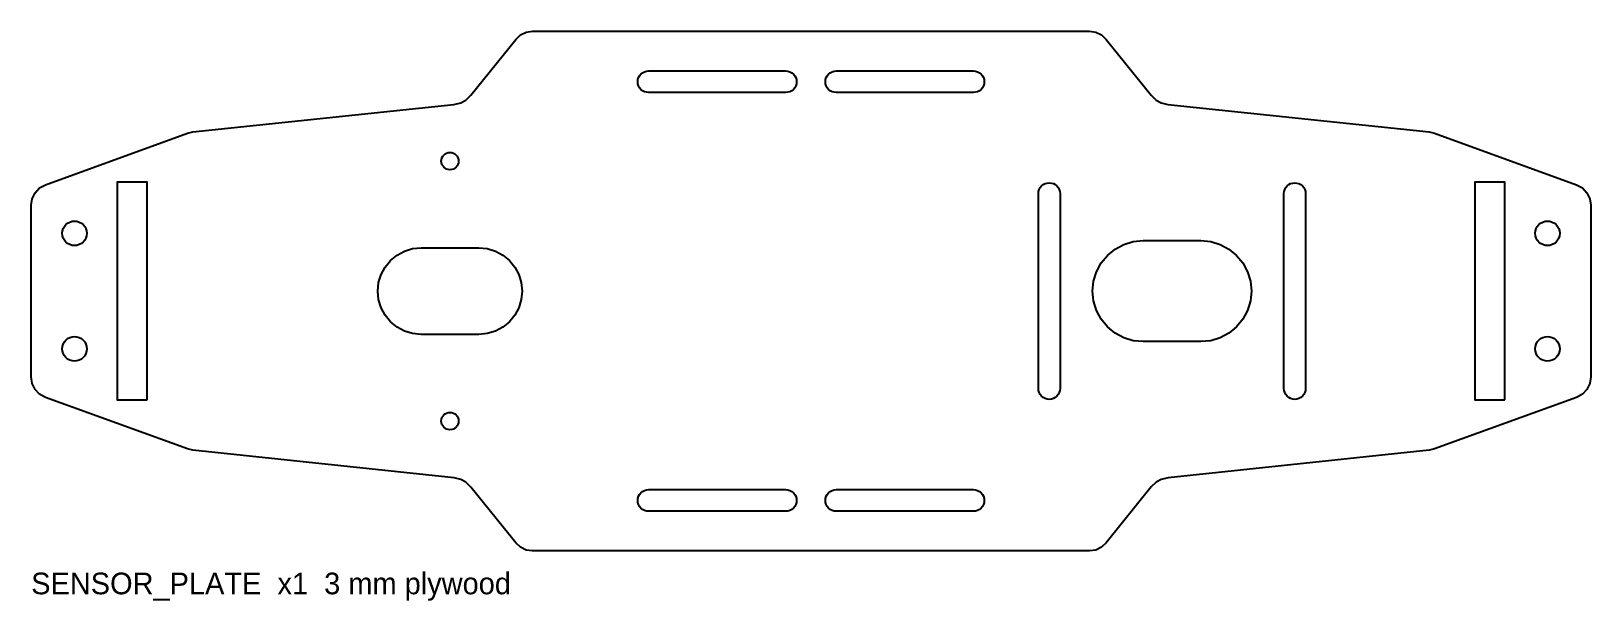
# Model space of a CAD drawing. Header units: millimetres. Extents: x -108 to 108, y -43 to 36.
import ezdxf

# ---------------------------------------------------------------- set-up
doc = ezdxf.new("R2010")
doc.units = ezdxf.units.MM
for name, color, linetype in [('CUT_INNER', 5, 'Continuous'), ('CUT_OUTER', 1, 'Continuous'), ('NOTES', 7, 'Continuous')]:
    doc.layers.add(name, color=color, linetype=linetype)

msp = doc.modelspace()

# ---------------------------------------------------------------- linework, layer by layer
at = {"layer": 'CUT_INNER'}
for points in [[(-3.5, 30.5), (-3.21, 30.47), (-2.93, 30.39), (-2.67, 30.25), (-2.44, 30.06), (-2.25, 29.83), (-2.11, 29.57), (-2.03, 29.29), (-2, 29), (-2.03, 28.71), (-2.11, 28.43), (-2.25, 28.17), (-2.44, 27.94), (-2.67, 27.75), (-2.93, 27.61), (-3.21, 27.53), (-3.5, 27.5), (-22.5, 27.5), (-22.79, 27.53), (-23.07, 27.61), (-23.33, 27.75), (-23.56, 27.94), (-23.75, 28.17), (-23.89, 28.43), (-23.97, 28.71), (-24, 29), (-23.97, 29.29), (-23.89, 29.57), (-23.75, 29.83), (-23.56, 30.06), (-23.33, 30.25), (-23.07, 30.39), (-22.79, 30.47), (-22.5, 30.5)], [(22.5, 30.5), (22.79, 30.47), (23.07, 30.39), (23.33, 30.25), (23.56, 30.06), (23.75, 29.83), (23.89, 29.57), (23.97, 29.29), (24, 29), (23.97, 28.71), (23.89, 28.43), (23.75, 28.17), (23.56, 27.94), (23.33, 27.75), (23.07, 27.61), (22.79, 27.53), (22.5, 27.5), (3.5, 27.5), (3.21, 27.53), (2.93, 27.61), (2.67, 27.75), (2.44, 27.94), (2.25, 28.17), (2.11, 28.43), (2.03, 28.71), (2, 29), (2.03, 29.29), (2.11, 29.57), (2.25, 29.83), (2.44, 30.06), (2.67, 30.25), (2.93, 30.39), (3.21, 30.47), (3.5, 30.5)], [(-91.92, -15.07), (-91.92, 15.07), (-96.08, 15.07), (-96.08, -15.07)], [(31.5, 13.5), (31.53, 13.79), (31.61, 14.07), (31.75, 14.33), (31.94, 14.56), (32.17, 14.75), (32.43, 14.89), (32.71, 14.97), (33, 15), (33.29, 14.97), (33.57, 14.89), (33.83, 14.75), (34.06, 14.56), (34.25, 14.33), (34.39, 14.07), (34.47, 13.79), (34.5, 13.5), (34.5, -13.5), (34.47, -13.79), (34.39, -14.07), (34.25, -14.33), (34.06, -14.56), (33.83, -14.75), (33.57, -14.89), (33.29, -14.97), (33, -15), (32.71, -14.97), (32.43, -14.89), (32.17, -14.75), (31.94, -14.56), (31.75, -14.33), (31.61, -14.07), (31.53, -13.79), (31.5, -13.5)], [(65.5, 13.5), (65.53, 13.79), (65.61, 14.07), (65.75, 14.33), (65.94, 14.56), (66.17, 14.75), (66.43, 14.89), (66.71, 14.97), (67, 15), (67.29, 14.97), (67.57, 14.89), (67.83, 14.75), (68.06, 14.56), (68.25, 14.33), (68.39, 14.07), (68.47, 13.79), (68.5, 13.5), (68.5, -13.5), (68.47, -13.79), (68.39, -14.07), (68.25, -14.33), (68.06, -14.56), (67.83, -14.75), (67.57, -14.89), (67.29, -14.97), (67, -15), (66.71, -14.97), (66.43, -14.89), (66.17, -14.75), (65.94, -14.56), (65.75, -14.33), (65.61, -14.07), (65.53, -13.79), (65.5, -13.5)], [(96.08, -15.07), (96.08, 15.07), (91.92, 15.07), (91.92, -15.07)], [(54, 7), (55.37, 6.87), (56.68, 6.47), (57.89, 5.82), (58.95, 4.95), (59.82, 3.89), (60.47, 2.68), (60.87, 1.37), (61, 0), (60.87, -1.37), (60.47, -2.68), (59.82, -3.89), (58.95, -4.95), (57.89, -5.82), (56.68, -6.47), (55.37, -6.87), (54, -7), (46, -7), (44.63, -6.87), (43.32, -6.47), (42.11, -5.82), (41.05, -4.95), (40.18, -3.89), (39.53, -2.68), (39.13, -1.37), (39, 0), (39.13, 1.37), (39.53, 2.68), (40.18, 3.89), (41.05, 4.95), (42.11, 5.82), (43.32, 6.47), (44.63, 6.87), (46, 7)], [(-46, 6), (-44.83, 5.88), (-43.7, 5.54), (-42.67, 4.99), (-41.76, 4.24), (-41.01, 3.33), (-40.46, 2.3), (-40.12, 1.17), (-40, 0), (-40.12, -1.17), (-40.46, -2.3), (-41.01, -3.33), (-41.76, -4.24), (-42.67, -4.99), (-43.7, -5.54), (-44.83, -5.88), (-46, -6), (-54, -6), (-55.17, -5.88), (-56.3, -5.54), (-57.33, -4.99), (-58.24, -4.24), (-58.99, -3.33), (-59.54, -2.3), (-59.88, -1.17), (-60, 0), (-59.88, 1.17), (-59.54, 2.3), (-58.99, 3.33), (-58.24, 4.24), (-57.33, 4.99), (-56.3, 5.54), (-55.17, 5.88), (-54, 6)], [(-3.5, -27.5), (-3.21, -27.53), (-2.93, -27.61), (-2.67, -27.75), (-2.44, -27.94), (-2.25, -28.17), (-2.11, -28.43), (-2.03, -28.71), (-2, -29), (-2.03, -29.29), (-2.11, -29.57), (-2.25, -29.83), (-2.44, -30.06), (-2.67, -30.25), (-2.93, -30.39), (-3.21, -30.47), (-3.5, -30.5), (-22.5, -30.5), (-22.79, -30.47), (-23.07, -30.39), (-23.33, -30.25), (-23.56, -30.06), (-23.75, -29.83), (-23.89, -29.57), (-23.97, -29.29), (-24, -29), (-23.97, -28.71), (-23.89, -28.43), (-23.75, -28.17), (-23.56, -27.94), (-23.33, -27.75), (-23.07, -27.61), (-22.79, -27.53), (-22.5, -27.5)], [(22.5, -27.5), (22.79, -27.53), (23.07, -27.61), (23.33, -27.75), (23.56, -27.94), (23.75, -28.17), (23.89, -28.43), (23.97, -28.71), (24, -29), (23.97, -29.29), (23.89, -29.57), (23.75, -29.83), (23.56, -30.06), (23.33, -30.25), (23.07, -30.39), (22.79, -30.47), (22.5, -30.5), (3.5, -30.5), (3.21, -30.47), (2.93, -30.39), (2.67, -30.25), (2.44, -30.06), (2.25, -29.83), (2.11, -29.57), (2.03, -29.29), (2, -29), (2.03, -28.71), (2.11, -28.43), (2.25, -28.17), (2.44, -27.94), (2.67, -27.75), (2.93, -27.61), (3.21, -27.53), (3.5, -27.5)]]:
    msp.add_lwpolyline(points, close=True, dxfattribs=at)
for centre, radius in [((-50, 18), 1.2), ((-102, 8), 1.7), ((102, 8), 1.7), ((-102, -8), 1.7), ((102, -8), 1.7), ((-50, -18), 1.2)]:
    msp.add_circle(centre, radius, dxfattribs=at)
at = {"layer": 'CUT_OUTER'}
msp.add_lwpolyline([(-108, 11.9), (-107.86, 12.8), (-107.46, 13.62), (-106.83, 14.28), (-106.03, 14.72), (-86.35, 21.87), (-85.63, 22.04), (-49.45, 25.85), (-48.49, 26.08), (-47.81, 26.45), (-47.1, 27.13), (-40.9, 34.87), (-40.25, 35.48), (-39.44, 35.87), (-38.56, 36), (38.56, 36), (39.44, 35.87), (40.25, 35.48), (40.9, 34.87), (47.09, 27.14), (47.8, 26.46), (48.49, 26.08), (49.44, 25.85), (85.63, 22.04), (86.35, 21.87), (106.03, 14.72), (106.83, 14.28), (107.46, 13.62), (107.86, 12.8), (108, 11.9), (108, -11.9), (107.86, -12.8), (107.46, -13.62), (106.83, -14.28), (106.03, -14.72), (86.35, -21.87), (85.63, -22.04), (49.45, -25.85), (48.49, -26.08), (47.81, -26.45), (47.1, -27.13), (40.9, -34.87), (40.25, -35.48), (39.44, -35.87), (38.56, -36), (-38.56, -36), (-39.44, -35.87), (-40.25, -35.48), (-40.9, -34.87), (-47.09, -27.14), (-47.8, -26.46), (-48.49, -26.08), (-49.44, -25.85), (-85.63, -22.04), (-86.35, -21.87), (-106.03, -14.72), (-106.83, -14.28), (-107.46, -13.62), (-107.86, -12.8), (-108, -11.9)], close=True, dxfattribs=at)

# ---------------------------------------------------------------- texts
at = {"layer": 'NOTES'}
msp.add_text('SENSOR_PLATE  x1  3 mm plywood', height=3, dxfattribs=at).set_placement((-108, -42))

doc.saveas('drawing.dxf')
